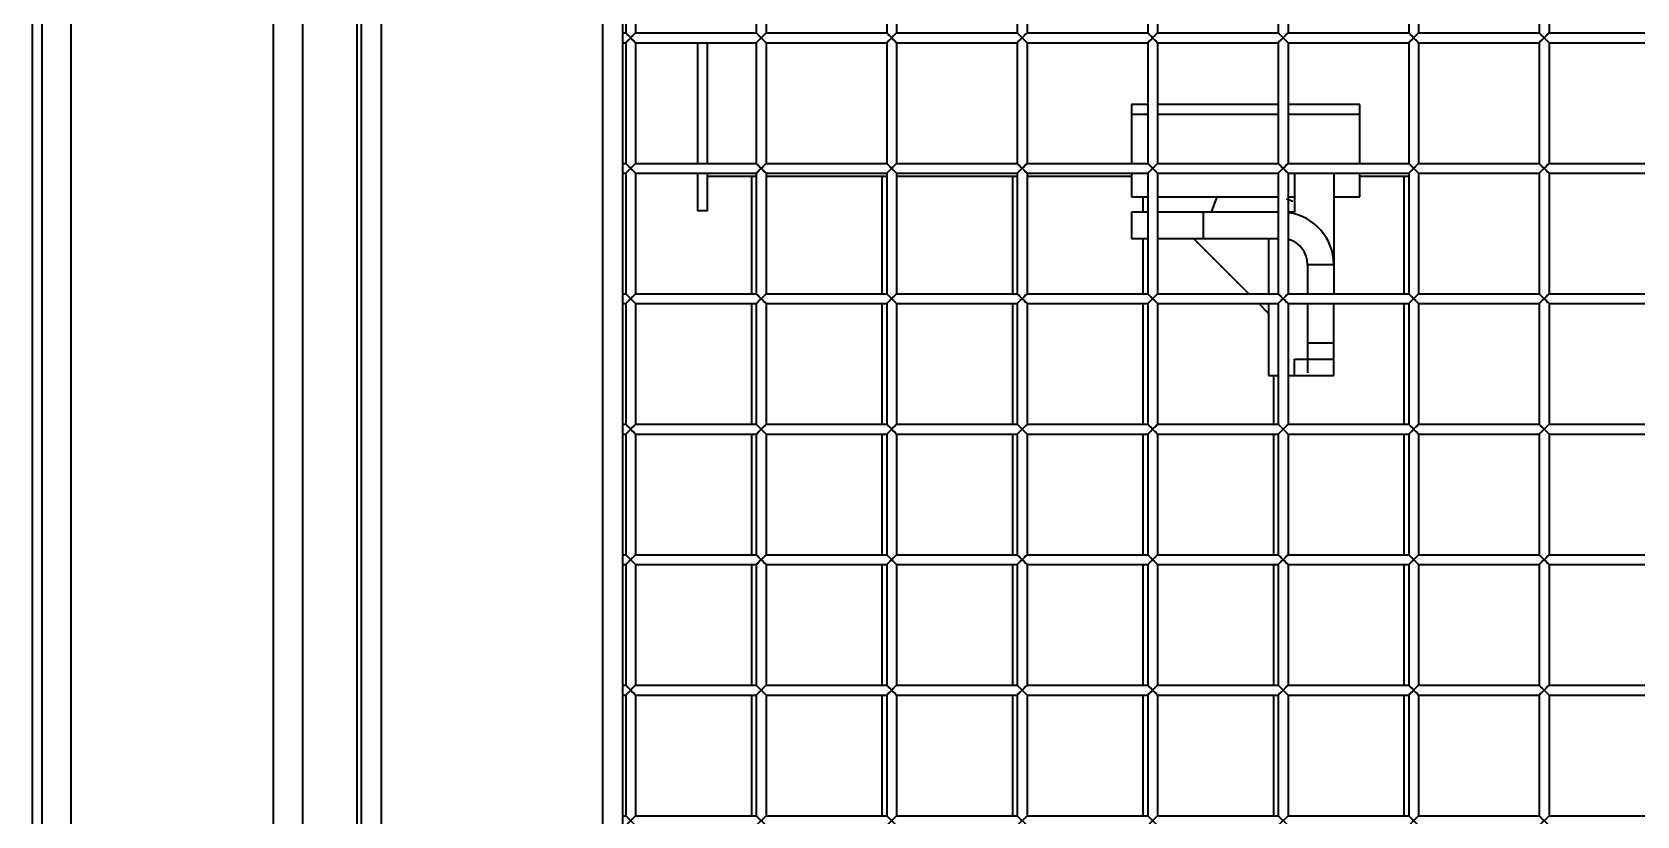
# Model space of a CAD drawing. Header units: millimetres. Extents: x 32496 to 166256, y 3504 to 23939.
# Drawn here: x 43198.6 to 43690.6, y 15812.8 to 16053.1 of the extents above; entities that cross this region are included whole.
import ezdxf

# ---------------------------------------------------------------- set-up
doc = ezdxf.new("R2010")
doc.units = ezdxf.units.MM
doc.layers.get('0').update_dxf_attribs({"lineweight": 35})

msp = doc.modelspace()

# ---------------------------------------------------------------- linework, layer by layer
at = {"linetype": 'Continuous'}
for p, q in [((43198.64, 17722.349), (43198.64, 15203.349)), ((43201.64, 17722.349), (43201.64, 15203.349)), ((43210.64, 15203.349), (43210.64, 17722.349)), ((43420.64, 16089.849), (43420.64, 16052.849)), ((43423.64, 16089.849), (43423.64, 16052.849)), ((43460.64, 16089.849), (43460.64, 16052.849)), ((43463.64, 16089.849), (43463.64, 16052.849)), ((43500.64, 16089.849), (43500.64, 16052.849)), ((43503.64, 16089.849), (43503.64, 16052.849)), ((43540.64, 16089.849), (43540.64, 16052.849)), ((43543.64, 16089.849), (43543.64, 16052.849)), ((43580.64, 16089.849), (43580.64, 16052.849)), ((43583.64, 16089.849), (43583.64, 16052.849)), ((43620.64, 16089.849), (43620.64, 16052.849)), ((43623.64, 16089.849), (43623.64, 16052.849)), ((43660.64, 16089.849), (43660.64, 16052.849)), ((43663.64, 16089.849), (43663.64, 16052.849)), ((43373.64, 15441.467), (43373.64, 16084.23)), ((43379.64, 16085.208), (43379.64, 15459.849)), ((43380.64, 16085.371), (43380.64, 16052.849)), ((43383.64, 16085.86), (43383.64, 16052.849)), ((43272.64, 15450.349), (43272.64, 16075.349)), ((43281.64, 15450.349), (43281.64, 16075.349)), ((43298.14, 16075.349), (43298.14, 15558.349)), ((43299.64, 15450.349), (43299.64, 16075.349)), ((43305.64, 16075.349), (43305.64, 15450.349)), ((43379.64, 16052.849), (43380.64, 16052.849)), ((43383.64, 16049.849), (43380.64, 16052.849)), ((43380.64, 16049.849), (43383.64, 16052.849)), ((43383.64, 16052.849), (43420.64, 16052.849)), ((43423.64, 16049.849), (43420.64, 16052.849)), ((43420.64, 16049.849), (43423.64, 16052.849)), ((43423.64, 16052.849), (43460.64, 16052.849)), ((43463.64, 16049.849), (43460.64, 16052.849)), ((43460.64, 16049.849), (43463.64, 16052.849)), ((43463.64, 16052.849), (43500.64, 16052.849)), ((43503.64, 16049.849), (43500.64, 16052.849)), ((43500.64, 16049.849), (43503.64, 16052.849)), ((43503.64, 16052.849), (43540.64, 16052.849)), ((43543.64, 16049.849), (43540.64, 16052.849)), ((43540.64, 16049.849), (43543.64, 16052.849)), ((43543.64, 16052.849), (43580.64, 16052.849)), ((43583.64, 16049.849), (43580.64, 16052.849)), ((43580.64, 16049.849), (43583.64, 16052.849)), ((43583.64, 16052.849), (43620.64, 16052.849)), ((43623.64, 16049.849), (43620.64, 16052.849)), ((43620.64, 16049.849), (43623.64, 16052.849)), ((43623.64, 16052.849), (43660.64, 16052.849)), ((43663.64, 16049.849), (43660.64, 16052.849)), ((43660.64, 16049.849), (43663.64, 16052.849)), ((43663.64, 16052.849), (43700.64, 16052.849)), ((43379.64, 16049.849), (43380.64, 16049.849)), ((43380.64, 16049.849), (43380.64, 16012.849)), ((43380.756, 16049.965), (43381.55, 16050.759)), ((43381.55, 16050.759), (43382.14, 16051.349)), ((43383.64, 16049.849), (43383.64, 16012.849)), ((43383.64, 16049.849), (43420.64, 16049.849)), ((43402.64, 16049.849), (43402.64, 16012.849)), ((43405.64, 16012.849), (43405.64, 16049.849)), ((43420.64, 16049.849), (43420.64, 16012.849)), ((43420.756, 16049.965), (43421.55, 16050.759)), ((43421.55, 16050.759), (43422.14, 16051.349)), ((43423.64, 16049.849), (43423.64, 16012.849)), ((43423.64, 16049.849), (43460.64, 16049.849)), ((43460.64, 16049.849), (43460.64, 16012.849)), ((43460.756, 16049.965), (43461.55, 16050.759)), ((43461.55, 16050.759), (43462.14, 16051.349)), ((43463.64, 16049.849), (43463.64, 16012.849)), ((43463.64, 16049.849), (43500.64, 16049.849)), ((43500.64, 16049.849), (43500.64, 16012.849)), ((43500.756, 16049.965), (43501.55, 16050.759)), ((43501.55, 16050.759), (43502.14, 16051.349)), ((43503.64, 16049.849), (43503.64, 16012.849)), ((43503.64, 16049.849), (43540.64, 16049.849)), ((43540.64, 16049.849), (43540.64, 16012.849)), ((43540.756, 16049.965), (43541.55, 16050.759)), ((43541.55, 16050.759), (43542.14, 16051.349)), ((43543.64, 16049.849), (43543.64, 16012.849)), ((43543.64, 16049.849), (43580.64, 16049.849)), ((43580.64, 16049.849), (43580.64, 16012.849)), ((43580.756, 16049.965), (43581.55, 16050.759)), ((43581.55, 16050.759), (43582.14, 16051.349)), ((43583.64, 16049.849), (43583.64, 16012.849)), ((43583.64, 16049.849), (43620.64, 16049.849)), ((43620.64, 16049.849), (43620.64, 16012.849)), ((43620.756, 16049.965), (43621.55, 16050.759)), ((43621.55, 16050.759), (43622.14, 16051.349)), ((43623.64, 16049.849), (43623.64, 16012.849)), ((43623.64, 16049.849), (43660.64, 16049.849)), ((43660.64, 16049.849), (43660.64, 16012.849)), ((43660.756, 16049.965), (43661.55, 16050.759)), ((43661.55, 16050.759), (43662.14, 16051.349)), ((43663.64, 16049.849), (43663.64, 16012.849)), ((43663.64, 16049.849), (43700.64, 16049.849)), ((43535.64, 16030.949), (43535.64, 16012.599)), ((43540.64, 16030.949), (43535.64, 16030.949)), ((43535.64, 16027.949), (43540.64, 16027.949)), ((43580.64, 16030.949), (43543.64, 16030.949)), ((43543.64, 16027.949), (43580.64, 16027.949)), ((43605.64, 16030.949), (43583.64, 16030.949)), ((43583.64, 16027.949), (43605.64, 16027.949)), ((43605.64, 16012.599), (43605.64, 16030.949)), ((43379.64, 16012.849), (43380.64, 16012.849)), ((43383.64, 16009.849), (43380.64, 16012.849)), ((43380.64, 16009.849), (43383.64, 16012.849)), ((43383.64, 16012.849), (43420.64, 16012.849)), ((43423.64, 16009.849), (43420.64, 16012.849)), ((43420.64, 16009.849), (43423.64, 16012.849)), ((43423.64, 16012.849), (43460.64, 16012.849)), ((43463.64, 16009.849), (43460.64, 16012.849)), ((43460.64, 16009.849), (43463.64, 16012.849)), ((43463.64, 16012.849), (43500.64, 16012.849)), ((43503.64, 16009.849), (43500.64, 16012.849)), ((43500.64, 16009.849), (43503.64, 16012.849)), ((43503.64, 16012.849), (43540.64, 16012.849)), ((43543.64, 16009.849), (43540.64, 16012.849)), ((43540.64, 16009.849), (43543.64, 16012.849)), ((43543.64, 16012.849), (43580.64, 16012.849)), ((43583.64, 16009.849), (43580.64, 16012.849)), ((43580.64, 16009.849), (43583.64, 16012.849)), ((43583.64, 16012.849), (43620.64, 16012.849)), ((43623.64, 16009.849), (43620.64, 16012.849)), ((43620.64, 16009.849), (43623.64, 16012.849)), ((43623.64, 16012.849), (43660.64, 16012.849)), ((43663.64, 16009.849), (43660.64, 16012.849)), ((43660.64, 16009.849), (43663.64, 16012.849)), ((43663.64, 16012.849), (43700.64, 16012.849)), ((43379.64, 16009.849), (43380.64, 16009.849)), ((43380.64, 16009.849), (43380.64, 15972.849)), ((43380.756, 16009.965), (43381.55, 16010.759)), ((43381.55, 16010.759), (43382.14, 16011.349)), ((43383.64, 16009.849), (43383.64, 15972.849)), ((43383.64, 16009.849), (43420.64, 16009.849)), ((43402.64, 16009.849), (43402.64, 15998.349)), ((43405.64, 15998.349), (43405.64, 16009.849)), ((43420.64, 16008.849), (43405.64, 16008.849)), ((43419.14, 16008.849), (43419.14, 15972.849)), ((43420.64, 16009.849), (43420.64, 15972.849)), ((43420.756, 16009.965), (43421.55, 16010.759)), ((43421.55, 16010.759), (43422.14, 16011.349)), ((43423.64, 16009.849), (43423.64, 15972.849)), ((43423.64, 16009.849), (43460.64, 16009.849)), ((43460.64, 16008.849), (43423.64, 16008.849)), ((43459.14, 16008.849), (43459.14, 15972.849)), ((43460.64, 16009.849), (43460.64, 15972.849)), ((43460.756, 16009.965), (43461.55, 16010.759)), ((43461.55, 16010.759), (43462.14, 16011.349)), ((43463.64, 16009.849), (43463.64, 15972.849)), ((43463.64, 16009.849), (43500.64, 16009.849)), ((43500.64, 16008.849), (43463.64, 16008.849)), ((43499.14, 16008.849), (43499.14, 15972.849)), ((43500.64, 16009.849), (43500.64, 15972.849)), ((43500.756, 16009.965), (43501.55, 16010.759)), ((43501.55, 16010.759), (43502.14, 16011.349)), ((43503.64, 16009.849), (43503.64, 15972.849)), ((43503.64, 16009.849), (43540.64, 16009.849)), ((43535.64, 16008.849), (43503.64, 16008.849)), ((43535.64, 16009.849), (43535.64, 16002.549)), ((43540.64, 16009.849), (43540.64, 15972.849)), ((43540.756, 16009.965), (43541.55, 16010.759)), ((43541.55, 16010.759), (43542.14, 16011.349)), ((43543.64, 16009.849), (43543.64, 15972.849)), ((43543.64, 16009.849), (43580.64, 16009.849)), ((43580.64, 16009.849), (43580.64, 15972.849)), ((43580.756, 16009.965), (43581.55, 16010.759)), ((43581.55, 16010.759), (43582.14, 16011.349)), ((43583.64, 16009.849), (43583.64, 15972.849)), ((43583.64, 16009.849), (43620.64, 16009.849)), ((43585.64, 16009.849), (43585.64, 15997.849)), ((43597.64, 16009.849), (43597.64, 15972.849)), ((43605.64, 16002.549), (43605.64, 16009.849)), ((43620.64, 16008.849), (43605.64, 16008.849)), ((43619.14, 16008.849), (43619.14, 15972.849)), ((43620.64, 16009.849), (43620.64, 15972.849)), ((43620.756, 16009.965), (43621.55, 16010.759)), ((43621.55, 16010.759), (43622.14, 16011.349)), ((43623.64, 16009.849), (43623.64, 15972.849)), ((43623.64, 16009.849), (43660.64, 16009.849)), ((43660.64, 16009.849), (43660.64, 15972.849)), ((43660.756, 16009.965), (43661.55, 16010.759)), ((43661.55, 16010.759), (43662.14, 16011.349)), ((43663.64, 16009.849), (43663.64, 15972.849)), ((43663.64, 16009.849), (43700.64, 16009.849)), ((43405.64, 15998.349), (43402.64, 15998.349)), ((43535.64, 16002.549), (43540.64, 16002.549)), ((43539.14, 16002.549), (43539.14, 15997.849)), ((43543.64, 16002.549), (43580.64, 16002.549)), ((43560.217, 15997.849), (43561.928, 16002.549)), ((43583.14, 16001.969), (43585.065, 16001.269)), ((43583.64, 16002.549), (43585.64, 16002.549)), ((43597.64, 16002.549), (43605.64, 16002.549)), ((43535.64, 15997.849), (43535.64, 15989.849)), ((43540.64, 15997.849), (43535.64, 15997.849)), ((43580.64, 15997.849), (43543.64, 15997.849)), ((43557.64, 15997.849), (43557.64, 15989.849)), ((43585.64, 15997.849), (43583.64, 15997.849)), ((43535.64, 15989.849), (43540.64, 15989.849)), ((43539.14, 15989.849), (43539.14, 15972.849)), ((43543.64, 15989.849), (43580.64, 15989.849)), ((43571.64, 15972.849), (43554.64, 15989.849)), ((43577.64, 15989.849), (43577.64, 15972.849)), ((43589.64, 15981.849), (43589.64, 15972.849)), ((43589.64, 15981.849), (43597.64, 15981.849)), ((43379.64, 15972.849), (43380.64, 15972.849)), ((43379.64, 15969.849), (43380.64, 15969.849)), ((43383.64, 15969.849), (43380.64, 15972.849)), ((43380.64, 15969.849), (43383.64, 15972.849)), ((43380.64, 15969.849), (43380.64, 15932.849)), ((43380.756, 15969.965), (43381.55, 15970.759)), ((43381.55, 15970.759), (43382.14, 15971.349)), ((43383.64, 15972.849), (43420.64, 15972.849)), ((43383.64, 15969.849), (43383.64, 15932.849)), ((43383.64, 15969.849), (43420.64, 15969.849)), ((43419.14, 15969.849), (43419.14, 15932.849)), ((43423.64, 15969.849), (43420.64, 15972.849)), ((43420.64, 15969.849), (43423.64, 15972.849)), ((43420.64, 15969.849), (43420.64, 15932.849)), ((43420.756, 15969.965), (43421.55, 15970.759)), ((43421.55, 15970.759), (43422.14, 15971.349)), ((43423.64, 15972.849), (43460.64, 15972.849)), ((43423.64, 15969.849), (43423.64, 15932.849)), ((43423.64, 15969.849), (43460.64, 15969.849)), ((43459.14, 15969.849), (43459.14, 15932.849)), ((43463.64, 15969.849), (43460.64, 15972.849)), ((43460.64, 15969.849), (43463.64, 15972.849)), ((43460.64, 15969.849), (43460.64, 15932.849)), ((43460.756, 15969.965), (43461.55, 15970.759)), ((43461.55, 15970.759), (43462.14, 15971.349)), ((43463.64, 15972.849), (43500.64, 15972.849)), ((43463.64, 15969.849), (43463.64, 15932.849)), ((43463.64, 15969.849), (43500.64, 15969.849)), ((43499.14, 15969.849), (43499.14, 15932.849)), ((43503.64, 15969.849), (43500.64, 15972.849)), ((43500.64, 15969.849), (43503.64, 15972.849)), ((43500.64, 15969.849), (43500.64, 15932.849)), ((43500.756, 15969.965), (43501.55, 15970.759)), ((43501.55, 15970.759), (43502.14, 15971.349)), ((43503.64, 15972.849), (43540.64, 15972.849)), ((43503.64, 15969.849), (43503.64, 15932.849)), ((43503.64, 15969.849), (43540.64, 15969.849)), ((43539.14, 15969.849), (43539.14, 15932.849)), ((43543.64, 15969.849), (43540.64, 15972.849)), ((43540.64, 15969.849), (43543.64, 15972.849)), ((43540.64, 15969.849), (43540.64, 15932.849)), ((43540.756, 15969.965), (43541.55, 15970.759)), ((43541.55, 15970.759), (43542.14, 15971.349)), ((43543.64, 15972.849), (43580.64, 15972.849)), ((43543.64, 15969.849), (43543.64, 15932.849)), ((43543.64, 15969.849), (43580.64, 15969.849)), ((43577.64, 15966.849), (43574.64, 15969.849)), ((43577.64, 15969.849), (43577.64, 15947.849)), ((43583.64, 15969.849), (43580.64, 15972.849)), ((43580.64, 15969.849), (43583.64, 15972.849)), ((43580.64, 15969.849), (43580.64, 15932.849)), ((43580.756, 15969.965), (43581.55, 15970.759)), ((43581.55, 15970.759), (43582.14, 15971.349)), ((43583.64, 15972.849), (43620.64, 15972.849)), ((43583.64, 15969.849), (43583.64, 15932.849)), ((43583.64, 15969.849), (43620.64, 15969.849)), ((43589.64, 15969.849), (43589.64, 15948.622)), ((43597.64, 15947.849), (43597.64, 15969.849)), ((43619.14, 15969.849), (43619.14, 15932.849)), ((43623.64, 15969.849), (43620.64, 15972.849)), ((43620.64, 15969.849), (43623.64, 15972.849)), ((43620.64, 15969.849), (43620.64, 15932.849)), ((43620.756, 15969.965), (43621.55, 15970.759)), ((43621.55, 15970.759), (43622.14, 15971.349)), ((43623.64, 15972.849), (43660.64, 15972.849)), ((43623.64, 15969.849), (43623.64, 15932.849)), ((43623.64, 15969.849), (43660.64, 15969.849)), ((43663.64, 15969.849), (43660.64, 15972.849)), ((43660.64, 15969.849), (43663.64, 15972.849)), ((43660.64, 15969.849), (43660.64, 15932.849)), ((43660.756, 15969.965), (43661.55, 15970.759)), ((43661.55, 15970.759), (43662.14, 15971.349)), ((43663.64, 15972.849), (43700.64, 15972.849)), ((43663.64, 15969.849), (43663.64, 15932.849)), ((43663.64, 15969.849), (43700.64, 15969.849)), ((43589.64, 15957.849), (43597.64, 15957.849)), ((43585.64, 15947.849), (43585.64, 15952.849)), ((43585.64, 15952.849), (43597.64, 15952.849)), ((43577.64, 15947.849), (43580.64, 15947.849)), ((43579.14, 15947.849), (43579.14, 15932.849)), ((43583.64, 15947.849), (43597.64, 15947.849)), ((43379.64, 15932.849), (43380.64, 15932.849)), ((43379.64, 15929.849), (43380.64, 15929.849)), ((43383.64, 15929.849), (43380.64, 15932.849)), ((43380.64, 15929.849), (43383.64, 15932.849)), ((43380.64, 15929.849), (43380.64, 15892.849)), ((43380.756, 15929.965), (43381.55, 15930.759)), ((43381.55, 15930.759), (43382.14, 15931.349)), ((43383.64, 15932.849), (43420.64, 15932.849)), ((43383.64, 15929.849), (43383.64, 15892.849)), ((43383.64, 15929.849), (43420.64, 15929.849)), ((43419.14, 15929.849), (43419.14, 15892.849)), ((43423.64, 15929.849), (43420.64, 15932.849)), ((43420.64, 15929.849), (43423.64, 15932.849)), ((43420.64, 15929.849), (43420.64, 15892.849)), ((43420.756, 15929.965), (43421.55, 15930.759)), ((43421.55, 15930.759), (43422.14, 15931.349)), ((43423.64, 15932.849), (43460.64, 15932.849)), ((43423.64, 15929.849), (43423.64, 15892.849)), ((43423.64, 15929.849), (43460.64, 15929.849)), ((43459.14, 15929.849), (43459.14, 15892.849)), ((43463.64, 15929.849), (43460.64, 15932.849)), ((43460.64, 15929.849), (43463.64, 15932.849)), ((43460.64, 15929.849), (43460.64, 15892.849)), ((43460.756, 15929.965), (43461.55, 15930.759)), ((43461.55, 15930.759), (43462.14, 15931.349)), ((43463.64, 15932.849), (43500.64, 15932.849)), ((43463.64, 15929.849), (43463.64, 15892.849)), ((43463.64, 15929.849), (43500.64, 15929.849)), ((43499.14, 15929.849), (43499.14, 15892.849)), ((43503.64, 15929.849), (43500.64, 15932.849)), ((43500.64, 15929.849), (43503.64, 15932.849)), ((43500.64, 15929.849), (43500.64, 15892.849)), ((43500.756, 15929.965), (43501.55, 15930.759)), ((43501.55, 15930.759), (43502.14, 15931.349)), ((43503.64, 15932.849), (43540.64, 15932.849)), ((43503.64, 15929.849), (43503.64, 15892.849)), ((43503.64, 15929.849), (43540.64, 15929.849)), ((43539.14, 15929.849), (43539.14, 15892.849)), ((43543.64, 15929.849), (43540.64, 15932.849)), ((43540.64, 15929.849), (43543.64, 15932.849)), ((43540.64, 15929.849), (43540.64, 15892.849)), ((43540.756, 15929.965), (43541.55, 15930.759)), ((43541.55, 15930.759), (43542.14, 15931.349)), ((43543.64, 15932.849), (43580.64, 15932.849)), ((43543.64, 15929.849), (43543.64, 15892.849)), ((43543.64, 15929.849), (43580.64, 15929.849)), ((43579.14, 15929.849), (43579.14, 15892.849)), ((43583.64, 15929.849), (43580.64, 15932.849)), ((43580.64, 15929.849), (43583.64, 15932.849)), ((43580.64, 15929.849), (43580.64, 15892.849)), ((43580.756, 15929.965), (43581.55, 15930.759)), ((43581.55, 15930.759), (43582.14, 15931.349)), ((43583.64, 15932.849), (43620.64, 15932.849)), ((43583.64, 15929.849), (43583.64, 15892.849)), ((43583.64, 15929.849), (43620.64, 15929.849)), ((43619.14, 15929.849), (43619.14, 15892.849)), ((43623.64, 15929.849), (43620.64, 15932.849)), ((43620.64, 15929.849), (43623.64, 15932.849)), ((43620.64, 15929.849), (43620.64, 15892.849)), ((43620.756, 15929.965), (43621.55, 15930.759)), ((43621.55, 15930.759), (43622.14, 15931.349)), ((43623.64, 15932.849), (43660.64, 15932.849)), ((43623.64, 15929.849), (43623.64, 15892.849)), ((43623.64, 15929.849), (43660.64, 15929.849)), ((43663.64, 15929.849), (43660.64, 15932.849)), ((43660.64, 15929.849), (43663.64, 15932.849)), ((43660.64, 15929.849), (43660.64, 15892.849)), ((43660.756, 15929.965), (43661.55, 15930.759)), ((43661.55, 15930.759), (43662.14, 15931.349)), ((43663.64, 15932.849), (43700.64, 15932.849)), ((43663.64, 15929.849), (43663.64, 15892.849)), ((43663.64, 15929.849), (43700.64, 15929.849)), ((43379.64, 15892.849), (43380.64, 15892.849)), ((43379.64, 15889.849), (43380.64, 15889.849)), ((43383.64, 15889.849), (43380.64, 15892.849)), ((43380.64, 15889.849), (43383.64, 15892.849)), ((43380.64, 15889.849), (43380.64, 15852.849)), ((43380.756, 15889.965), (43381.55, 15890.759)), ((43381.55, 15890.759), (43382.14, 15891.349)), ((43383.64, 15892.849), (43420.64, 15892.849)), ((43383.64, 15889.849), (43383.64, 15852.849)), ((43383.64, 15889.849), (43420.64, 15889.849)), ((43419.14, 15889.849), (43419.14, 15852.849)), ((43423.64, 15889.849), (43420.64, 15892.849)), ((43420.64, 15889.849), (43423.64, 15892.849)), ((43420.64, 15889.849), (43420.64, 15852.849)), ((43420.756, 15889.965), (43421.55, 15890.759)), ((43421.55, 15890.759), (43422.14, 15891.349)), ((43423.64, 15892.849), (43460.64, 15892.849)), ((43423.64, 15889.849), (43423.64, 15852.849)), ((43423.64, 15889.849), (43460.64, 15889.849)), ((43459.14, 15889.849), (43459.14, 15852.849)), ((43463.64, 15889.849), (43460.64, 15892.849)), ((43460.64, 15889.849), (43463.64, 15892.849)), ((43460.64, 15889.849), (43460.64, 15852.849)), ((43460.756, 15889.965), (43461.55, 15890.759)), ((43461.55, 15890.759), (43462.14, 15891.349)), ((43463.64, 15892.849), (43500.64, 15892.849)), ((43463.64, 15889.849), (43463.64, 15852.849)), ((43463.64, 15889.849), (43500.64, 15889.849)), ((43499.14, 15889.849), (43499.14, 15852.849)), ((43503.64, 15889.849), (43500.64, 15892.849)), ((43500.64, 15889.849), (43503.64, 15892.849)), ((43500.64, 15889.849), (43500.64, 15852.849)), ((43500.756, 15889.965), (43501.55, 15890.759)), ((43501.55, 15890.759), (43502.14, 15891.349)), ((43503.64, 15892.849), (43540.64, 15892.849)), ((43503.64, 15889.849), (43503.64, 15852.849)), ((43503.64, 15889.849), (43540.64, 15889.849)), ((43539.14, 15889.849), (43539.14, 15852.849)), ((43543.64, 15889.849), (43540.64, 15892.849)), ((43540.64, 15889.849), (43543.64, 15892.849)), ((43540.64, 15889.849), (43540.64, 15852.849)), ((43540.756, 15889.965), (43541.55, 15890.759)), ((43541.55, 15890.759), (43542.14, 15891.349)), ((43543.64, 15892.849), (43580.64, 15892.849)), ((43543.64, 15889.849), (43543.64, 15852.849)), ((43543.64, 15889.849), (43580.64, 15889.849)), ((43579.14, 15889.849), (43579.14, 15852.849)), ((43583.64, 15889.849), (43580.64, 15892.849)), ((43580.64, 15889.849), (43583.64, 15892.849)), ((43580.64, 15889.849), (43580.64, 15852.849)), ((43580.756, 15889.965), (43581.55, 15890.759)), ((43581.55, 15890.759), (43582.14, 15891.349)), ((43583.64, 15892.849), (43620.64, 15892.849)), ((43583.64, 15889.849), (43583.64, 15852.849)), ((43583.64, 15889.849), (43620.64, 15889.849)), ((43619.14, 15889.849), (43619.14, 15852.849)), ((43623.64, 15889.849), (43620.64, 15892.849)), ((43620.64, 15889.849), (43623.64, 15892.849)), ((43620.64, 15889.849), (43620.64, 15852.849)), ((43620.756, 15889.965), (43621.55, 15890.759)), ((43621.55, 15890.759), (43622.14, 15891.349)), ((43623.64, 15892.849), (43660.64, 15892.849)), ((43623.64, 15889.849), (43623.64, 15852.849)), ((43623.64, 15889.849), (43660.64, 15889.849)), ((43663.64, 15889.849), (43660.64, 15892.849)), ((43660.64, 15889.849), (43663.64, 15892.849)), ((43660.64, 15889.849), (43660.64, 15852.849)), ((43660.756, 15889.965), (43661.55, 15890.759)), ((43661.55, 15890.759), (43662.14, 15891.349)), ((43663.64, 15892.849), (43700.64, 15892.849)), ((43663.64, 15889.849), (43663.64, 15852.849)), ((43663.64, 15889.849), (43700.64, 15889.849)), ((43379.64, 15852.849), (43380.64, 15852.849)), ((43383.64, 15849.849), (43380.64, 15852.849)), ((43380.64, 15849.849), (43383.64, 15852.849)), ((43380.756, 15849.965), (43381.55, 15850.759)), ((43381.55, 15850.759), (43382.14, 15851.349)), ((43383.64, 15852.849), (43420.64, 15852.849)), ((43423.64, 15849.849), (43420.64, 15852.849)), ((43420.64, 15849.849), (43423.64, 15852.849)), ((43420.756, 15849.965), (43421.55, 15850.759)), ((43421.55, 15850.759), (43422.14, 15851.349)), ((43423.64, 15852.849), (43460.64, 15852.849)), ((43463.64, 15849.849), (43460.64, 15852.849)), ((43460.64, 15849.849), (43463.64, 15852.849)), ((43460.756, 15849.965), (43461.55, 15850.759)), ((43461.55, 15850.759), (43462.14, 15851.349)), ((43463.64, 15852.849), (43500.64, 15852.849)), ((43503.64, 15849.849), (43500.64, 15852.849)), ((43500.64, 15849.849), (43503.64, 15852.849)), ((43500.756, 15849.965), (43501.55, 15850.759)), ((43501.55, 15850.759), (43502.14, 15851.349)), ((43503.64, 15852.849), (43540.64, 15852.849)), ((43543.64, 15849.849), (43540.64, 15852.849)), ((43540.64, 15849.849), (43543.64, 15852.849)), ((43540.756, 15849.965), (43541.55, 15850.759)), ((43541.55, 15850.759), (43542.14, 15851.349)), ((43543.64, 15852.849), (43580.64, 15852.849)), ((43583.64, 15849.849), (43580.64, 15852.849)), ((43580.64, 15849.849), (43583.64, 15852.849)), ((43580.756, 15849.965), (43581.55, 15850.759)), ((43581.55, 15850.759), (43582.14, 15851.349)), ((43583.64, 15852.849), (43620.64, 15852.849)), ((43623.64, 15849.849), (43620.64, 15852.849)), ((43620.64, 15849.849), (43623.64, 15852.849)), ((43620.756, 15849.965), (43621.55, 15850.759)), ((43621.55, 15850.759), (43622.14, 15851.349)), ((43623.64, 15852.849), (43660.64, 15852.849)), ((43663.64, 15849.849), (43660.64, 15852.849)), ((43660.64, 15849.849), (43663.64, 15852.849)), ((43660.756, 15849.965), (43661.55, 15850.759)), ((43661.55, 15850.759), (43662.14, 15851.349)), ((43663.64, 15852.849), (43700.64, 15852.849)), ((43379.64, 15849.849), (43380.64, 15849.849)), ((43380.64, 15849.849), (43380.64, 15812.849)), ((43383.64, 15849.849), (43383.64, 15812.849)), ((43383.64, 15849.849), (43420.64, 15849.849)), ((43419.14, 15849.849), (43419.14, 15812.849)), ((43420.64, 15849.849), (43420.64, 15812.849)), ((43423.64, 15849.849), (43423.64, 15812.849)), ((43423.64, 15849.849), (43460.64, 15849.849)), ((43459.14, 15849.849), (43459.14, 15812.849)), ((43460.64, 15849.849), (43460.64, 15812.849)), ((43463.64, 15849.849), (43463.64, 15812.849)), ((43463.64, 15849.849), (43500.64, 15849.849)), ((43499.14, 15849.849), (43499.14, 15812.849)), ((43500.64, 15849.849), (43500.64, 15812.849)), ((43503.64, 15849.849), (43503.64, 15812.849)), ((43503.64, 15849.849), (43540.64, 15849.849)), ((43539.14, 15849.849), (43539.14, 15812.849)), ((43540.64, 15849.849), (43540.64, 15812.849)), ((43543.64, 15849.849), (43543.64, 15812.849)), ((43543.64, 15849.849), (43580.64, 15849.849)), ((43579.14, 15849.849), (43579.14, 15812.849)), ((43580.64, 15849.849), (43580.64, 15812.849)), ((43583.64, 15849.849), (43583.64, 15812.849)), ((43583.64, 15849.849), (43620.64, 15849.849)), ((43619.14, 15849.849), (43619.14, 15812.849)), ((43620.64, 15849.849), (43620.64, 15812.849)), ((43623.64, 15849.849), (43623.64, 15812.849)), ((43623.64, 15849.849), (43660.64, 15849.849)), ((43660.64, 15849.849), (43660.64, 15812.849)), ((43663.64, 15849.849), (43663.64, 15812.849)), ((43663.64, 15849.849), (43700.64, 15849.849)), ((43379.64, 15812.849), (43380.64, 15812.849)), ((43383.64, 15809.849), (43380.64, 15812.849)), ((43380.64, 15809.849), (43383.64, 15812.849)), ((43383.64, 15812.849), (43420.64, 15812.849)), ((43423.64, 15809.849), (43420.64, 15812.849)), ((43420.64, 15809.849), (43423.64, 15812.849)), ((43423.64, 15812.849), (43460.64, 15812.849)), ((43463.64, 15809.849), (43460.64, 15812.849)), ((43460.64, 15809.849), (43463.64, 15812.849)), ((43463.64, 15812.849), (43500.64, 15812.849)), ((43503.64, 15809.849), (43500.64, 15812.849)), ((43500.64, 15809.849), (43503.64, 15812.849)), ((43503.64, 15812.849), (43540.64, 15812.849)), ((43543.64, 15809.849), (43540.64, 15812.849)), ((43540.64, 15809.849), (43543.64, 15812.849)), ((43543.64, 15812.849), (43580.64, 15812.849)), ((43583.64, 15809.849), (43580.64, 15812.849)), ((43580.64, 15809.849), (43583.64, 15812.849)), ((43583.64, 15812.849), (43620.64, 15812.849)), ((43623.64, 15809.849), (43620.64, 15812.849)), ((43620.64, 15809.849), (43623.64, 15812.849)), ((43623.64, 15812.849), (43660.64, 15812.849)), ((43663.64, 15809.849), (43660.64, 15812.849)), ((43660.64, 15809.849), (43663.64, 15812.849)), ((43663.64, 15812.849), (43700.64, 15812.849))]:
    msp.add_line(p, q, dxfattribs=at)
for points in [[(43382.14, 16051.349), (43381.553, 16051.936), (43381.077, 16052.411)], [(43383.524, 16052.733), (43383.209, 16052.418), (43382.72, 16051.928), (43382.14, 16051.349)], [(43422.14, 16051.349), (43421.553, 16051.936), (43421.077, 16052.411)], [(43423.524, 16052.733), (43423.209, 16052.418), (43422.72, 16051.929), (43422.14, 16051.349)], [(43462.14, 16051.349), (43461.553, 16051.936), (43461.077, 16052.411)], [(43463.524, 16052.733), (43463.209, 16052.418), (43462.72, 16051.929), (43462.14, 16051.349)], [(43502.14, 16051.349), (43501.553, 16051.936), (43501.077, 16052.411)], [(43503.524, 16052.733), (43503.209, 16052.418), (43502.72, 16051.929), (43502.14, 16051.349)], [(43542.14, 16051.349), (43541.553, 16051.936), (43541.077, 16052.411)], [(43543.524, 16052.733), (43543.209, 16052.418), (43542.72, 16051.929), (43542.14, 16051.349)], [(43582.14, 16051.349), (43581.553, 16051.936), (43581.077, 16052.411)], [(43583.524, 16052.733), (43583.209, 16052.418), (43582.72, 16051.929), (43582.14, 16051.349)], [(43622.14, 16051.349), (43621.553, 16051.936), (43621.077, 16052.411)], [(43623.524, 16052.733), (43623.209, 16052.418), (43622.72, 16051.929), (43622.14, 16051.349)], [(43662.14, 16051.349), (43661.553, 16051.936), (43661.077, 16052.411)], [(43663.524, 16052.733), (43663.209, 16052.418), (43662.72, 16051.929), (43662.14, 16051.349)], [(43382.14, 16051.349), (43382.731, 16050.758), (43383.2, 16050.288), (43383.64, 16049.849)], [(43422.14, 16051.349), (43422.731, 16050.758), (43423.2, 16050.288), (43423.64, 16049.849)], [(43462.14, 16051.349), (43462.731, 16050.758), (43463.2, 16050.288), (43463.64, 16049.849)], [(43502.14, 16051.349), (43502.731, 16050.758), (43503.2, 16050.288), (43503.64, 16049.849)], [(43542.14, 16051.349), (43542.731, 16050.758), (43543.2, 16050.288), (43543.64, 16049.849)], [(43582.14, 16051.349), (43582.731, 16050.758), (43583.2, 16050.288), (43583.64, 16049.849)], [(43622.14, 16051.349), (43622.731, 16050.758), (43623.2, 16050.288), (43623.64, 16049.849)], [(43662.14, 16051.349), (43662.731, 16050.758), (43663.2, 16050.288), (43663.64, 16049.849)], [(43382.14, 16011.349), (43381.553, 16011.936), (43381.077, 16012.411)], [(43383.524, 16012.733), (43383.209, 16012.418), (43382.72, 16011.928), (43382.14, 16011.349)], [(43382.14, 16011.349), (43382.731, 16010.758), (43383.2, 16010.288), (43383.64, 16009.849)], [(43422.14, 16011.349), (43421.553, 16011.936), (43421.077, 16012.411)], [(43423.524, 16012.733), (43423.209, 16012.418), (43422.72, 16011.929), (43422.14, 16011.349)], [(43422.14, 16011.349), (43422.731, 16010.758), (43423.2, 16010.288), (43423.64, 16009.849)], [(43462.14, 16011.349), (43461.553, 16011.936), (43461.077, 16012.411)], [(43463.524, 16012.733), (43463.209, 16012.418), (43462.72, 16011.929), (43462.14, 16011.349)], [(43462.14, 16011.349), (43462.731, 16010.758), (43463.2, 16010.288), (43463.64, 16009.849)], [(43502.14, 16011.349), (43501.553, 16011.936), (43501.077, 16012.411)], [(43503.524, 16012.733), (43503.209, 16012.418), (43502.72, 16011.929), (43502.14, 16011.349)], [(43502.14, 16011.349), (43502.731, 16010.758), (43503.2, 16010.288), (43503.64, 16009.849)], [(43542.14, 16011.349), (43541.553, 16011.936), (43541.077, 16012.411)], [(43543.524, 16012.733), (43543.209, 16012.418), (43542.72, 16011.929), (43542.14, 16011.349)], [(43542.14, 16011.349), (43542.731, 16010.758), (43543.2, 16010.288), (43543.64, 16009.849)], [(43582.14, 16011.349), (43581.553, 16011.936), (43581.077, 16012.411)], [(43583.524, 16012.733), (43583.209, 16012.418), (43582.72, 16011.929), (43582.14, 16011.349)], [(43582.14, 16011.349), (43582.731, 16010.758), (43583.2, 16010.288), (43583.64, 16009.849)], [(43622.14, 16011.349), (43621.553, 16011.936), (43621.077, 16012.411)], [(43623.524, 16012.733), (43623.209, 16012.418), (43622.72, 16011.929), (43622.14, 16011.349)], [(43622.14, 16011.349), (43622.731, 16010.758), (43623.2, 16010.288), (43623.64, 16009.849)], [(43662.14, 16011.349), (43661.553, 16011.936), (43661.077, 16012.411)], [(43663.524, 16012.733), (43663.209, 16012.418), (43662.72, 16011.929), (43662.14, 16011.349)], [(43662.14, 16011.349), (43662.731, 16010.758), (43663.2, 16010.288), (43663.64, 16009.849)], [(43382.14, 15971.349), (43381.553, 15971.936), (43381.077, 15972.411)], [(43383.524, 15972.733), (43383.209, 15972.418), (43382.72, 15971.928), (43382.14, 15971.349)], [(43382.14, 15971.349), (43382.731, 15970.758), (43383.2, 15970.288), (43383.64, 15969.849)], [(43422.14, 15971.349), (43421.553, 15971.936), (43421.077, 15972.411)], [(43423.524, 15972.733), (43423.209, 15972.418), (43422.72, 15971.929), (43422.14, 15971.349)], [(43422.14, 15971.349), (43422.731, 15970.758), (43423.2, 15970.288), (43423.64, 15969.849)], [(43462.14, 15971.349), (43461.553, 15971.936), (43461.077, 15972.411)], [(43463.524, 15972.733), (43463.209, 15972.418), (43462.72, 15971.929), (43462.14, 15971.349)], [(43462.14, 15971.349), (43462.731, 15970.758), (43463.2, 15970.288), (43463.64, 15969.849)], [(43502.14, 15971.349), (43501.553, 15971.936), (43501.077, 15972.411)], [(43503.524, 15972.733), (43503.209, 15972.418), (43502.72, 15971.929), (43502.14, 15971.349)], [(43502.14, 15971.349), (43502.731, 15970.758), (43503.2, 15970.288), (43503.64, 15969.849)], [(43542.14, 15971.349), (43541.553, 15971.936), (43541.077, 15972.411)], [(43543.524, 15972.733), (43543.209, 15972.418), (43542.72, 15971.929), (43542.14, 15971.349)], [(43542.14, 15971.349), (43542.731, 15970.758), (43543.2, 15970.288), (43543.64, 15969.849)], [(43582.14, 15971.349), (43581.553, 15971.936), (43581.077, 15972.411)], [(43583.524, 15972.733), (43583.209, 15972.418), (43582.72, 15971.929), (43582.14, 15971.349)], [(43582.14, 15971.349), (43582.731, 15970.758), (43583.2, 15970.288), (43583.64, 15969.849)], [(43622.14, 15971.349), (43621.553, 15971.936), (43621.077, 15972.411)], [(43623.524, 15972.733), (43623.209, 15972.418), (43622.72, 15971.929), (43622.14, 15971.349)], [(43622.14, 15971.349), (43622.731, 15970.758), (43623.2, 15970.288), (43623.64, 15969.849)], [(43662.14, 15971.349), (43661.553, 15971.936), (43661.077, 15972.411)], [(43663.524, 15972.733), (43663.209, 15972.418), (43662.72, 15971.929), (43662.14, 15971.349)], [(43662.14, 15971.349), (43662.731, 15970.758), (43663.2, 15970.288), (43663.64, 15969.849)], [(43382.14, 15931.349), (43381.553, 15931.936), (43381.077, 15932.411)], [(43383.524, 15932.733), (43383.209, 15932.418), (43382.72, 15931.928), (43382.14, 15931.349)], [(43382.14, 15931.349), (43382.731, 15930.758), (43383.2, 15930.288), (43383.64, 15929.849)], [(43422.14, 15931.349), (43421.553, 15931.936), (43421.077, 15932.411)], [(43423.524, 15932.733), (43423.209, 15932.418), (43422.72, 15931.929), (43422.14, 15931.349)], [(43422.14, 15931.349), (43422.731, 15930.758), (43423.2, 15930.288), (43423.64, 15929.849)], [(43462.14, 15931.349), (43461.553, 15931.936), (43461.077, 15932.411)], [(43463.524, 15932.733), (43463.209, 15932.418), (43462.72, 15931.929), (43462.14, 15931.349)], [(43462.14, 15931.349), (43462.731, 15930.758), (43463.2, 15930.288), (43463.64, 15929.849)], [(43502.14, 15931.349), (43501.553, 15931.936), (43501.077, 15932.411)], [(43503.524, 15932.733), (43503.209, 15932.418), (43502.72, 15931.929), (43502.14, 15931.349)], [(43502.14, 15931.349), (43502.731, 15930.758), (43503.2, 15930.288), (43503.64, 15929.849)], [(43542.14, 15931.349), (43541.553, 15931.936), (43541.077, 15932.411)], [(43543.524, 15932.733), (43543.209, 15932.418), (43542.72, 15931.929), (43542.14, 15931.349)], [(43542.14, 15931.349), (43542.731, 15930.758), (43543.2, 15930.288), (43543.64, 15929.849)], [(43582.14, 15931.349), (43581.553, 15931.936), (43581.077, 15932.411)], [(43583.524, 15932.733), (43583.209, 15932.418), (43582.72, 15931.929), (43582.14, 15931.349)], [(43582.14, 15931.349), (43582.731, 15930.758), (43583.2, 15930.288), (43583.64, 15929.849)], [(43622.14, 15931.349), (43621.553, 15931.936), (43621.077, 15932.411)], [(43623.524, 15932.733), (43623.209, 15932.418), (43622.72, 15931.929), (43622.14, 15931.349)], [(43622.14, 15931.349), (43622.731, 15930.758), (43623.2, 15930.288), (43623.64, 15929.849)], [(43662.14, 15931.349), (43661.553, 15931.936), (43661.077, 15932.411)], [(43663.524, 15932.733), (43663.209, 15932.418), (43662.72, 15931.929), (43662.14, 15931.349)], [(43662.14, 15931.349), (43662.731, 15930.758), (43663.2, 15930.288), (43663.64, 15929.849)], [(43382.14, 15891.349), (43381.553, 15891.936), (43381.077, 15892.411)], [(43383.524, 15892.733), (43383.209, 15892.418), (43382.72, 15891.928), (43382.14, 15891.349)], [(43382.14, 15891.349), (43382.731, 15890.758), (43383.2, 15890.288), (43383.64, 15889.849)], [(43422.14, 15891.349), (43421.553, 15891.936), (43421.077, 15892.411)], [(43423.524, 15892.733), (43423.209, 15892.418), (43422.72, 15891.929), (43422.14, 15891.349)], [(43422.14, 15891.349), (43422.731, 15890.758), (43423.2, 15890.288), (43423.64, 15889.849)], [(43462.14, 15891.349), (43461.553, 15891.936), (43461.077, 15892.411)], [(43463.524, 15892.733), (43463.209, 15892.418), (43462.72, 15891.929), (43462.14, 15891.349)], [(43462.14, 15891.349), (43462.731, 15890.758), (43463.2, 15890.288), (43463.64, 15889.849)], [(43502.14, 15891.349), (43501.553, 15891.936), (43501.077, 15892.411)], [(43503.524, 15892.733), (43503.209, 15892.418), (43502.72, 15891.929), (43502.14, 15891.349)], [(43502.14, 15891.349), (43502.731, 15890.758), (43503.2, 15890.288), (43503.64, 15889.849)], [(43542.14, 15891.349), (43541.553, 15891.936), (43541.077, 15892.411)], [(43543.524, 15892.733), (43543.209, 15892.418), (43542.72, 15891.929), (43542.14, 15891.349)], [(43542.14, 15891.349), (43542.731, 15890.758), (43543.2, 15890.288), (43543.64, 15889.849)], [(43582.14, 15891.349), (43581.553, 15891.936), (43581.077, 15892.411)], [(43583.524, 15892.733), (43583.209, 15892.418), (43582.72, 15891.929), (43582.14, 15891.349)], [(43582.14, 15891.349), (43582.731, 15890.758), (43583.2, 15890.288), (43583.64, 15889.849)], [(43622.14, 15891.349), (43621.553, 15891.936), (43621.077, 15892.411)], [(43623.524, 15892.733), (43623.209, 15892.418), (43622.72, 15891.929), (43622.14, 15891.349)], [(43622.14, 15891.349), (43622.731, 15890.758), (43623.2, 15890.288), (43623.64, 15889.849)], [(43662.14, 15891.349), (43661.553, 15891.936), (43661.077, 15892.411)], [(43663.524, 15892.733), (43663.209, 15892.418), (43662.72, 15891.929), (43662.14, 15891.349)], [(43662.14, 15891.349), (43662.731, 15890.758), (43663.2, 15890.288), (43663.64, 15889.849)], [(43382.14, 15851.349), (43381.553, 15851.936), (43381.077, 15852.411)], [(43383.524, 15852.733), (43383.209, 15852.418), (43382.72, 15851.928), (43382.14, 15851.349)], [(43382.14, 15851.349), (43382.731, 15850.758), (43383.2, 15850.288), (43383.64, 15849.849)], [(43422.14, 15851.349), (43421.553, 15851.936), (43421.077, 15852.411)], [(43423.524, 15852.733), (43423.209, 15852.418), (43422.72, 15851.929), (43422.14, 15851.349)], [(43422.14, 15851.349), (43422.731, 15850.758), (43423.2, 15850.288), (43423.64, 15849.849)], [(43462.14, 15851.349), (43461.553, 15851.936), (43461.077, 15852.411)], [(43463.524, 15852.733), (43463.209, 15852.418), (43462.72, 15851.929), (43462.14, 15851.349)], [(43462.14, 15851.349), (43462.731, 15850.758), (43463.2, 15850.288), (43463.64, 15849.849)], [(43502.14, 15851.349), (43501.553, 15851.936), (43501.077, 15852.411)], [(43503.524, 15852.733), (43503.209, 15852.418), (43502.72, 15851.929), (43502.14, 15851.349)], [(43502.14, 15851.349), (43502.731, 15850.758), (43503.2, 15850.288), (43503.64, 15849.849)], [(43542.14, 15851.349), (43541.553, 15851.936), (43541.077, 15852.411)], [(43543.524, 15852.733), (43543.209, 15852.418), (43542.72, 15851.929), (43542.14, 15851.349)], [(43542.14, 15851.349), (43542.731, 15850.758), (43543.2, 15850.288), (43543.64, 15849.849)], [(43582.14, 15851.349), (43581.553, 15851.936), (43581.077, 15852.411)], [(43583.524, 15852.733), (43583.209, 15852.418), (43582.72, 15851.929), (43582.14, 15851.349)], [(43582.14, 15851.349), (43582.731, 15850.758), (43583.2, 15850.288), (43583.64, 15849.849)], [(43622.14, 15851.349), (43621.553, 15851.936), (43621.077, 15852.411)], [(43623.524, 15852.733), (43623.209, 15852.418), (43622.72, 15851.929), (43622.14, 15851.349)], [(43622.14, 15851.349), (43622.731, 15850.758), (43623.2, 15850.288), (43623.64, 15849.849)], [(43662.14, 15851.349), (43661.553, 15851.936), (43661.077, 15852.411)], [(43663.524, 15852.733), (43663.209, 15852.418), (43662.72, 15851.929), (43662.14, 15851.349)], [(43662.14, 15851.349), (43662.731, 15850.758), (43663.2, 15850.288), (43663.64, 15849.849)]]:
    msp.add_lwpolyline(points, dxfattribs=at)
for radius, end in [(16, 82.40403), (8, 74.45934)]:
    msp.add_arc((43581.64, 15981.849), radius, 0, end, dxfattribs=at)

doc.saveas('drawing.dxf')
